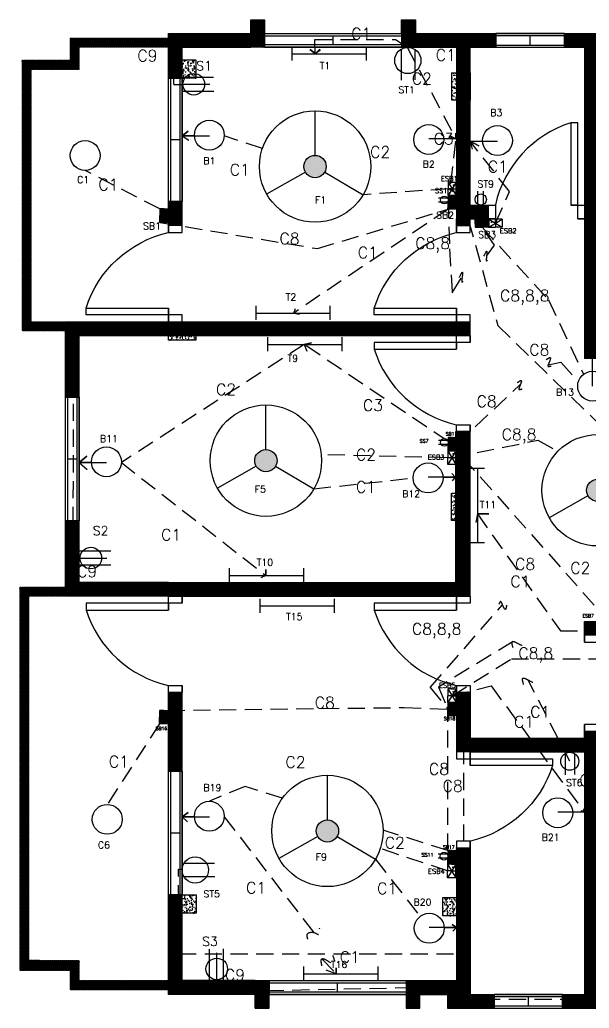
# Model space of a CAD drawing. Header units: inches. Extents: x -1595 to -839, y -1156 to -722.
# Drawn here: x -1595 to -1345.9, y -1153.8 to -721.8 of the extents above; entities that cross this region are included whole.
import ezdxf

# ---------------------------------------------------------------- set-up
doc = ezdxf.new("R2010")
doc.units = ezdxf.units.IN
doc.header["$LTSCALE"] = 30
doc.header["$MEASUREMENT"] = 0
doc.linetypes.add('HIDDEN', pattern=[0.375, 0.25, -0.125])
for name, color, linetype in [('conduit', 5, 'HIDDEN'), ('conduit text', 5, 'HIDDEN'), ('Door', 220, 'Continuous'), ('Emergency Conduit', 1, 'HIDDEN'), ('Emergency text', 30, 'Continuous'), ('Fixture Texts', 254, 'Continuous'), ('Fixtures', 250, 'Continuous'), ('Hatch', 100, 'Continuous'), ('pillar', 7, 'Continuous'), ('Window', 20, 'Continuous')]:
    doc.layers.add(name, color=color, linetype=linetype)
doc.styles.get("Standard").update_dxf_attribs({"font": 'simplex.shx', "height": 10})

# ---------------------------------------------------------------- blocks, each defined once
blk = doc.blocks.new('Door')
at = {"layer": 'Door'}
for p, q in [((0, 0), (-3, 0)), ((-3, 0), (-3, -36)), ((0, -36), (0, 0)), ((-39, -39), (-39, -36)), ((-39, -36), (-36, -36)), ((-36, -36), (-36, -42)), ((-3, -36), (0, -36)), ((0, -36), (-3, -36)), ((0, -36), (3, -36)), ((0, -42), (0, -36)), ((3, -36), (3, -42)), ((-39, -42), (-39, -39)), ((-36, -42), (-39, -42)), ((3, -42), (0, -42))]:
    blk.add_line(p, q, dxfattribs=at)
blk.add_arc((12.03, -46.93), 49.28, 107.7532, 167.0576, dxfattribs=at)
blk = doc.blocks.new('DOOR1')
at = {"layer": 'Door'}
blk.add_blockref('Door', (-1.5, 42), dxfattribs=at)
blk = doc.blocks.new('Window1')
at = {"layer": 'Window'}
for p, q in [((-3, 0), (-3, 60)), ((-3, 60), (3, 60)), ((-2, 0), (-2, 60)), ((2, 60), (2, 0)), ((3, 60), (3, 0)), ((-2, 30), (2, 30)), ((3, 0), (-3, 0))]:
    blk.add_line(p, q, dxfattribs=at)
blk = doc.blocks.new('Window2')
at = {"layer": 'Window'}
for p, q in [((-27, 6), (27, 6)), ((-27, 0), (-27, 6)), ((-27, 5), (27, 5)), ((0, 1), (0, 5)), ((27, 6), (27, 0)), ((27, 1), (-27, 1)), ((27, 0), (-27, 0))]:
    blk.add_line(p, q, dxfattribs=at)
blk = doc.blocks.new('window4')
at = {"layer": 'Window'}
for p, q in [((-3, 30), (-3, 0)), ((3, 30), (-3, 30)), ((-2, 30), (-2, 0)), ((2, 0), (2, 30)), ((3, 0), (3, 30)), ((-2, 15), (2, 15)), ((-3, 0), (3, 0))]:
    blk.add_line(p, q, dxfattribs=at)
blk = doc.blocks.new('Ceiling Fan')
h = blk.add_hatch(color=7)
edge = h.paths.add_edge_path()
edge.add_arc((15.66, 8.88), 3.6, 0, 360)
for p, q in [((15.66, 12.48), (15.66, 26.88)), ((12.53, 7.1), (0, 0)), ((18.76, 7.05), (31.19, -0.23))]:
    blk.add_line(p, q)
for radius in [18, 3.6]:
    blk.add_circle((15.66, 8.88), radius)
blk = doc.blocks.new('Tube Light')
for p, q in [((0, -2.96), (0, 3.14)), ((0, 0), (32.49, 0)), ((32.49, -2.96), (32.49, 3.14))]:
    blk.add_line(p, q)
blk = doc.blocks.new('Energy Bulb')
blk.add_line((-11.9, 0), (0, 0))
blk.add_circle((0, 0.27), 6.54)
blk = doc.blocks.new('3 Pin Socket')
for p, q in [((-6.98, 4.34), (12.09, 4.34)), ((-6.58, 0), (9.78, 0)), ((-7.11, -4.13), (12.22, -4.13))]:
    blk.add_line(p, q)
blk.add_circle((0, 0), 6.58)
blk = doc.blocks.new('2 Pin Socket')
for p, q in [((-4.89, 3.03), (8.47, 3.03)), ((-4.97, -2.89), (8.56, -2.89))]:
    blk.add_line(p, q)
blk.add_circle((0, 0), 5.75)
blk = doc.blocks.new('SDB')
h = blk.add_hatch()
h.set_pattern_fill('ANSI31', color=256, scale=9, style=0)
h.set_pattern_definition([(45, (175.4593, -47.7805), (-0.795495, 0.795495), [])])
h.paths.add_polyline_path([(0, 0), (26, 0), (26, 8), (26, 15.9), (13, 15.9), (0, 15.9), (0, 7.9)])
for p, q in [((0, 7.9), (0, 15.9)), ((0, 15.9), (13, 15.9)), ((0, 0), (0, 7.9)), ((0, 0), (26, 0)), ((26, 15.9), (13, 15.9)), ((26, 8), (26, 15.9)), ((26, 8), (26, 0))]:
    blk.add_line(p, q)
for p in [(20.5, 5.7), (26, 8), (26, 8), (26, 8)]:
    blk.add_point(p)
blk = doc.blocks.new('pillar')
for p, q in [((0, 12), (8, 12)), ((0, 0), (0, 12)), ((8, 12), (8, 0)), ((8, 0), (0, 0))]:
    blk.add_line(p, q)
blk = doc.blocks.new('p')
h = blk.add_hatch()
h.set_pattern_fill('AR-SAND', color=256)
h.set_pattern_definition([(37.5, (2791.8686, 736.0256), (-0.0629934, 1.9268238), [0, -1.52, 0, -1.7, 0, -1.625]), (7.5, (2791.8686, 736.0256), (1.7697767, 2.822146), [0, -0.82, 0, -1.37, 0, -0.525]), (327.5, (2790.6386, 736.0256), (3.1141419, 0.0056591), [0, -0.5, 0, -1.8, 0, -2.35]), (317.5, (2790.6386, 736.0256), (3.0061266, 0.8776756), [0, -0.25, 0, -1.18, 0, -1.35])])
h.paths.add_polyline_path([(0, 0), (8, 0), (8, 12), (0, 12)])
blk.add_blockref('pillar', (0, 0))
blk = doc.blocks.new('ESB')
for p, q in [((-0.01, 2.94), (-1.8, 2.94)), ((-1.8, 2.94), (-1.8, 0)), ((-0.01, 2.94), (1.8, 2.94)), ((1.8, -2.94), (1.8, 2.94)), ((-1.8, -2.94), (-1.8, 0)), ((0.01, -2.94), (-1.8, -2.94)), ((1.8, -2.94), (0.01, -2.94))]:
    blk.add_line(p, q)
for p in [(-0.01, 2.94), (-0.01, 2.94), (-0.01, 2.94), (0.52, 1.69)]:
    blk.add_point(p)
at = {"layer": 'Fixtures'}
for p, q in [((-1.8, 2.94), (1.8, -2.94)), ((1.8, 2.94), (-1.8, -2.94)), ((0, 0), (-1.8, 0)), ((0, 0), (1.8, 0))]:
    blk.add_line(p, q, dxfattribs=at)

msp = doc.modelspace()

# ---------------------------------------------------------------- hatches: boundary and pattern name
at = {"layer": 'Hatch'}
h = msp.add_hatch(dxfattribs=at)
h.set_pattern_fill('ANSI31', color=256)
h.paths.add_polyline_path([(-1397.97, -853.78), (-1403.97, -853.78), (-1523.97, -853.77), (-1529.97, -853.77), (-1574.97, -853.77), (-1574.97, -857.77), (-1574.97, -886.77), (-1568.97, -886.77), (-1568.97, -859.77), (-1403.97, -859.77), (-1403.97, -859.79), (-1397.97, -859.79), (-1397.97, -859.77)])
h.paths.add_polyline_path([(-1397.97, -901.79), (-1400.97, -901.79), (-1403.97, -901.79), (-1403.97, -967.77), (-1523.97, -967.77), (-1529.97, -967.77), (-1568.97, -967.77), (-1568.97, -940.77), (-1574.97, -940.77), (-1574.97, -969.77), (-1574.97, -973.77), (-1529.97, -973.77), (-1529.97, -973.77), (-1523.97, -973.77), (-1523.97, -973.77), (-1403.97, -973.77), (-1403.97, -973.78), (-1397.97, -973.78), (-1397.97, -973.77)])
h.paths.add_polyline_path([(-1574.97, -853.77), (-1589.97, -853.77), (-1589.97, -743.46), (-1568.97, -743.46), (-1568.97, -733.77), (-1529.97, -733.77), (-1529.97, -729.77), (-1568.97, -729.77), (-1572.97, -729.77), (-1572.97, -733.77), (-1572.97, -739.46), (-1593.2, -739.46), (-1593.97, -739.46), (-1593.97, -743.46), (-1593.97, -853.77), (-1593.97, -857.77), (-1589.97, -857.77), (-1574.97, -857.77)])
h.paths.add_polyline_path([(-1523.97, -1104.27), (-1529.97, -1104.27), (-1529.97, -1141.77), (-1529.97, -1145.77), (-1529.97, -1147.77), (-1491.97, -1147.77), (-1491.97, -1153.77), (-1485.97, -1153.77), (-1485.97, -1147.77), (-1485.97, -1141.77), (-1491.97, -1141.77), (-1523.97, -1141.77)])
h.paths.add_polyline_path([(-1523.97, -1015.77), (-1526.97, -1015.77), (-1529.97, -1015.77), (-1529.97, -1050.27), (-1523.97, -1050.27)])
h.paths.add_polyline_path([(-1590.97, -973.77), (-1574.97, -973.77), (-1574.97, -969.77), (-1594.97, -969.77), (-1594.97, -1132.84), (-1594.97, -1137.36), (-1572.94, -1137.36), (-1572.97, -1141.75), (-1572.99, -1145.77), (-1568.97, -1145.77), (-1529.97, -1145.77), (-1529.97, -1141.77), (-1568.97, -1141.77), (-1568.91, -1133.01), (-1590.97, -1132.87)])
h.paths.add_polyline_path([(-1274.97, -984.77), (-1280.97, -984.77), (-1341.97, -984.77), (-1347.97, -984.77), (-1347.97, -990.77), (-1341.97, -990.77), (-1280.97, -990.77), (-1280.97, -1147.77), (-1241.97, -1147.77), (-1231.75, -1147.77), (-1231.75, -1141.77), (-1241.97, -1141.77), (-1274.97, -1141.77), (-1274.97, -990.77)])
h.paths.add_polyline_path([(-1274.97, -924.77), (-1268.97, -924.77), (-1261.97, -924.68), (-1261.96, -921.68), (-1261.96, -918.68), (-1268.97, -918.77), (-1274.97, -918.77), (-1280.97, -918.77), (-1280.97, -924.77), (-1280.97, -984.77), (-1274.97, -984.77)])
h.paths.add_polyline_path([(-1152.97, -924.77), (-1152.97, -918.77), (-1158.97, -918.77), (-1164.97, -918.77), (-1171.98, -918.68), (-1171.98, -921.68), (-1171.97, -924.68), (-1164.97, -924.77), (-1158.97, -924.77), (-1158.97, -984.77), (-1152.97, -984.77)])
h.paths.add_polyline_path([(-1152.97, -990.77), (-1091.97, -990.77), (-1085.97, -990.77), (-1085.97, -984.77), (-1091.97, -984.77), (-1152.97, -984.77), (-1158.97, -984.77), (-1158.97, -990.77), (-1158.97, -1141.77), (-1191.97, -1141.77), (-1201.75, -1141.77), (-1201.75, -1147.77), (-1191.97, -1147.77), (-1152.97, -1147.77)])
h.paths.add_polyline_path([(-1091.97, -1147.77), (-1152.97, -1147.77), (-1152.97, -1151.77), (-1091.97, -1151.77)])
h.paths.add_polyline_path([(-1280.97, -1147.77), (-1341.97, -1147.77), (-1341.97, -1151.77), (-1280.97, -1151.77)])
h.paths.add_polyline_path([(-1085.97, -1041.77), (-1035.97, -1041.77), (-1035.97, -1041.77), (-1029.97, -1041.77), (-1029.97, -1035.77), (-1029.97, -1015.78), (-1032.97, -1015.78), (-1035.97, -1015.78), (-1035.97, -1035.77), (-1085.97, -1035.77), (-1085.97, -1032.77), (-1088.97, -1032.77), (-1091.97, -1032.77), (-1091.97, -1035.77), (-1091.97, -1133.77), (-1091.97, -1153.77), (-1076.38, -1153.77), (-1076.38, -1147.77), (-1085.97, -1147.77), (-1085.97, -1133.77)])
h.paths.add_polyline_path([(-1029.97, -1083.77), (-1032.97, -1083.77), (-1035.97, -1083.77), (-1035.97, -1147.77), (-1046.38, -1147.77), (-1046.38, -1153.77), (-1025.97, -1153.77), (-1025.97, -1147.77), (-1013.97, -1147.77), (-1013.97, -1153.77), (-1007.97, -1153.77), (-1007.97, -1141.77), (-1029.97, -1141.77)])
h.paths.add_polyline_path([(-903.97, -1141.77), (-903.97, -1104.27), (-909.97, -1104.27), (-909.97, -1141.77), (-941.97, -1141.77), (-947.97, -1141.77), (-947.97, -1141.77), (-947.97, -1147.77), (-947.97, -1153.77), (-941.97, -1153.77), (-941.97, -1147.77), (-903.97, -1147.77), (-903.97, -1145.77)])
h.paths.add_polyline_path([(-903.97, -1015.77), (-906.97, -1015.77), (-909.97, -1015.77), (-909.97, -1050.27), (-903.97, -1050.27)])
h.paths.add_polyline_path([(-838.97, -969.77), (-858.97, -969.77), (-858.97, -973.77), (-842.97, -973.77), (-842.97, -1132.87), (-865.02, -1133.01), (-864.97, -1141.77), (-903.97, -1141.77), (-903.97, -1145.77), (-864.97, -1145.77), (-860.94, -1145.77), (-860.97, -1141.75), (-861, -1137.36), (-838.97, -1137.36), (-838.97, -1132.84)])
h.paths.add_polyline_path([(-858.97, -969.77), (-858.97, -940.77), (-864.97, -940.77), (-864.97, -967.77), (-903.97, -967.77), (-909.97, -967.77), (-1029.97, -967.77), (-1029.97, -901.79), (-1032.97, -901.79), (-1035.97, -901.79), (-1035.97, -973.78), (-1029.97, -973.78), (-1029.97, -973.77), (-909.97, -973.77), (-903.97, -973.77), (-903.97, -973.77), (-858.97, -973.77)])
h.paths.add_polyline_path([(-858.97, -853.77), (-903.97, -853.77), (-909.97, -853.77), (-1029.97, -853.77), (-1029.97, -853.78), (-1035.97, -853.78), (-1035.97, -859.79), (-1029.97, -859.79), (-1029.97, -859.77), (-864.97, -859.77), (-864.97, -886.77), (-858.97, -886.77), (-858.97, -857.77)])
h.paths.add_polyline_path([(-839.97, -743.46), (-839.97, -739.46), (-840.74, -739.46), (-860.97, -739.46), (-860.97, -733.77), (-860.97, -729.77), (-864.97, -729.77), (-903.97, -729.77), (-903.97, -733.77), (-864.97, -733.77), (-864.97, -743.46), (-843.97, -743.46), (-843.97, -853.77), (-858.97, -853.77), (-858.97, -857.77), (-843.97, -857.77), (-839.97, -857.77), (-839.97, -853.77)])
h.paths.add_polyline_path([(-903.97, -729.77), (-903.97, -727.77), (-939.97, -727.77), (-939.97, -721.77), (-945.97, -721.77), (-945.97, -727.77), (-945.97, -733.77), (-939.97, -733.77), (-909.97, -733.77), (-909.97, -747.27), (-903.97, -747.27), (-903.97, -733.77)])
h.paths.add_polyline_path([(-1005.97, -727.77), (-1005.97, -721.77), (-1011.97, -721.77), (-1011.97, -727.77), (-1035.97, -727.77), (-1047.15, -727.77), (-1047.15, -733.77), (-1035.97, -733.77), (-1035.97, -802.77), (-1043.97, -802.77), (-1043.97, -805.77), (-1043.97, -808.77), (-1035.97, -808.77), (-1035.97, -811.78), (-1032.97, -811.78), (-1029.97, -811.78), (-1029.97, -808.77), (-1029.97, -733.77), (-1011.97, -733.77), (-1005.97, -733.77)])
h.paths.add_polyline_path([(-1091.97, -727.77), (-1106.97, -727.77), (-1106.97, -721.77), (-1112.97, -721.77), (-1112.97, -727.77), (-1112.97, -733.77), (-1091.97, -733.77)])
h.paths.add_polyline_path([(-1085.97, -733.77), (-1077.15, -733.77), (-1077.15, -727.77), (-1091.97, -727.77), (-1091.97, -733.77), (-1091.97, -808.77), (-1091.97, -869.77), (-1085.97, -869.77), (-1085.97, -808.77), (-1085.97, -802.77)])
h.paths.add_polyline_path([(-1187.97, -727.78), (-1187.97, -721.77), (-1193.97, -721.77), (-1193.97, -727.77), (-1213.97, -727.77), (-1213.97, -733.77), (-1187.97, -733.77)])
h.paths.add_polyline_path([(-1219.97, -727.77), (-1239.97, -727.77), (-1239.97, -721.77), (-1245.97, -721.77), (-1245.97, -733.77), (-1219.97, -733.77)])
h.paths.add_polyline_path([(-1213.97, -733.77), (-1213.97, -727.77), (-1219.97, -727.77), (-1219.97, -733.77), (-1219.97, -918.77), (-1219.96, -918.77), (-1219.97, -924.77), (-1213.97, -924.77), (-1213.98, -918.77), (-1213.97, -918.77)])
h.paths.add_polyline_path([(-1320.97, -727.78), (-1320.97, -727.77), (-1320.97, -721.77), (-1326.97, -721.77), (-1326.97, -727.77), (-1341.97, -727.77), (-1341.97, -733.77), (-1320.97, -733.77)])
h.paths.add_polyline_path([(-1341.97, -733.77), (-1341.97, -727.77), (-1356.79, -727.77), (-1356.79, -733.77), (-1347.97, -733.77), (-1347.97, -802.77), (-1347.97, -808.77), (-1347.97, -869.77), (-1341.97, -869.77), (-1341.97, -808.77)])
h.paths.add_polyline_path([(-1274.97, -863.77), (-1292.97, -863.77), (-1292.97, -869.87), (-1280.97, -869.77), (-1274.97, -869.72)])
h.paths.add_polyline_path([(-1140.97, -863.77), (-1158.97, -863.77), (-1158.97, -869.72), (-1152.97, -869.77), (-1140.97, -869.87)])
h.paths.add_polyline_path([(-1341.97, -1035.77), (-1341.97, -1032.77), (-1344.97, -1032.77), (-1347.97, -1032.77), (-1347.97, -1035.77), (-1397.97, -1035.77), (-1397.97, -1015.78), (-1400.97, -1015.78), (-1403.97, -1015.78), (-1403.97, -1035.77), (-1403.97, -1041.77), (-1397.97, -1041.77), (-1397.97, -1041.77), (-1347.97, -1041.77), (-1347.97, -1133.77), (-1347.97, -1147.77), (-1357.55, -1147.77), (-1357.55, -1153.77), (-1341.97, -1153.77), (-1341.97, -1133.77)])
h.paths.add_polyline_path([(-1387.55, -1147.77), (-1397.97, -1147.77), (-1397.97, -1083.77), (-1400.97, -1083.77), (-1403.97, -1083.77), (-1403.97, -1141.77), (-1425.97, -1141.77), (-1425.97, -1147.77), (-1425.97, -1153.77), (-1419.97, -1153.77), (-1419.97, -1147.77), (-1407.97, -1147.77), (-1407.97, -1153.77), (-1387.55, -1153.77)])
h.paths.add_polyline_path([(-1214.97, -970.27), (-1218.97, -970.27), (-1218.97, -1096.27), (-1214.97, -1096.27)])
h.paths.add_polyline_path([(-1133.97, -1108.77), (-1133.97, -1105.77), (-1152.97, -1105.77), (-1152.97, -1111.77), (-1133.97, -1111.77)], flags=17)
h.paths.add_polyline_path([(-1280.97, -1105.77), (-1299.97, -1105.77), (-1299.97, -1108.77), (-1299.97, -1111.77), (-1280.97, -1111.77)], flags=17)
h.paths.add_polyline_path([(-1487.97, -727.77), (-1487.97, -721.77), (-1493.97, -721.77), (-1493.97, -727.77), (-1529.97, -727.77), (-1529.97, -729.77), (-1529.97, -733.77), (-1529.97, -747.27), (-1523.97, -747.27), (-1523.97, -733.77), (-1493.97, -733.77), (-1487.97, -733.77)])
h.paths.add_polyline_path([(-1241.47, -1125.05), (-1187.43, -1125.05), (-1187.43, -1110.05), (-1241.47, -1110.05)], flags=9)
h.paths.add_polyline_path([(-1154.2, -1137.73), (-1096.82, -1137.73), (-1096.82, -1122.73), (-1154.2, -1122.73)], flags=24)
h.paths.add_polyline_path([(-1337.37, -1137.73), (-1279.99, -1137.73), (-1279.99, -1122.73), (-1337.37, -1122.73)], flags=25)
h.paths.add_polyline_path([(-866.33, -1077.95), (-866.33, -1047.71), (-881.33, -1047.71), (-881.33, -1077.95)], flags=25)
h.paths.add_polyline_path([(-867.77, -806.66), (-867.77, -776.42), (-882.77, -776.42), (-882.77, -806.66)], flags=25)
h.paths.add_polyline_path([(-1553.63, -1077.95), (-1553.63, -1047.71), (-1568.63, -1047.71), (-1568.63, -1077.95)], flags=25)
h.paths.add_polyline_path([(-1553.63, -806.66), (-1553.63, -776.42), (-1568.63, -776.42), (-1568.63, -806.66)], flags=25)
h.paths.add_polyline_path([(-994.06, -1066.05), (-947.16, -1066.05), (-947.16, -1051.05), (-994.06, -1051.05)], flags=9)
h.paths.add_polyline_path([(-960.85, -918.84), (-930.14, -918.84), (-930.14, -903.84), (-960.85, -903.84)], flags=25)
h.paths.add_polyline_path([(-985, -795.34), (-954.29, -795.34), (-954.29, -780.34), (-985, -780.34)], flags=9)
h.paths.add_polyline_path([(-1121.13, -932.92), (-1070.41, -932.92), (-1070.41, -917.92), (-1121.13, -917.92)], flags=9)
h.paths.add_polyline_path([(-1086.89, -1114.99), (-1035.23, -1114.99), (-1035.23, -1099.99), (-1086.89, -1099.99)], flags=24)
h.paths.add_polyline_path([(-1151.27, -1063.67), (-1094.05, -1063.67), (-1094.05, -1050.17), (-1151.27, -1050.17)], flags=25)
h.paths.add_polyline_path([(-1086.87, -759.13), (-1035.2, -759.13), (-1035.2, -744.13), (-1086.87, -744.13)], flags=9)
h.paths.add_polyline_path([(-1340.25, -1063.67), (-1283.03, -1063.67), (-1283.03, -1050.17), (-1340.25, -1050.17)], flags=25)
h.paths.add_polyline_path([(-1365.64, -932.92), (-1314.92, -932.92), (-1314.92, -917.92), (-1365.64, -917.92)], flags=9)
h.paths.add_polyline_path([(-1488.06, -1066.05), (-1441.15, -1066.05), (-1441.15, -1051.05), (-1488.06, -1051.05)], flags=9)
h.paths.add_polyline_path([(-1503.99, -918.84), (-1473.28, -918.84), (-1473.28, -903.84), (-1503.99, -903.84)], flags=25)
h.paths.add_polyline_path([(-1478.82, -795.34), (-1448.11, -795.34), (-1448.11, -780.34), (-1478.82, -780.34)], flags=9)
h.paths.add_polyline_path([(-1398.85, -759.13), (-1347.18, -759.13), (-1347.18, -744.13), (-1398.85, -744.13)], flags=9)
h.paths.add_polyline_path([(-1398.62, -1114.99), (-1346.95, -1114.99), (-1346.95, -1099.99), (-1398.62, -1099.99)], flags=24)
h = msp.add_hatch(dxfattribs=at)
h.set_pattern_fill('ANSI31', color=256)
h.paths.add_polyline_path([(-1386.79, -727.77), (-1403.97, -727.77), (-1421.97, -727.77), (-1421.97, -721.77), (-1427.97, -721.77), (-1427.97, -727.77), (-1427.97, -733.77), (-1421.97, -733.77), (-1403.97, -733.77), (-1403.97, -808.77), (-1403.97, -811.78), (-1400.97, -811.78), (-1397.97, -811.78), (-1397.97, -808.77), (-1389.97, -808.77), (-1389.97, -805.77), (-1389.97, -802.77), (-1397.97, -802.77), (-1397.97, -733.77), (-1386.79, -733.77)])
h = msp.add_hatch(dxfattribs=at)
h.set_pattern_fill('ANSI31', color=256)
h.paths.add_polyline_path([(-1523.97, -801.27), (-1529.97, -801.27), (-1529.97, -811.77), (-1526.97, -811.77), (-1523.97, -811.77)])
h.paths.add_polyline_path([(-903.97, -801.27), (-909.97, -801.27), (-909.97, -811.77), (-906.97, -811.77), (-903.97, -811.77)])

# ---------------------------------------------------------------- linework, layer by layer
for p, q in [((-1493.97, -727.77), (-1493.97, -721.77)), ((-1493.97, -721.77), (-1487.97, -721.77)), ((-1487.97, -721.77), (-1487.97, -727.77)), ((-1427.97, -727.77), (-1427.97, -721.77)), ((-1427.97, -721.77), (-1421.97, -721.77)), ((-1421.97, -721.77), (-1421.97, -727.77)), ((-1529.97, -727.77), (-1493.97, -727.77)), ((-1529.97, -729.77), (-1529.97, -727.77)), ((-1529.97, -729.77), (-1529.97, -733.77)), ((-1487.97, -727.77), (-1427.97, -727.77)), ((-1487.97, -727.77), (-1487.97, -733.77)), ((-1427.97, -727.77), (-1427.97, -733.77)), ((-1421.97, -727.77), (-1397.97, -727.77)), ((-1403.97, -727.77), (-1341.97, -727.77)), ((-1529.97, -814.77), (-1529.97, -733.77)), ((-1523.97, -733.77), (-1493.97, -733.77)), ((-1523.97, -814.77), (-1523.97, -733.77)), ((-1487.97, -733.77), (-1493.97, -733.77)), ((-1487.97, -733.77), (-1427.97, -733.77)), ((-1427.97, -733.77), (-1421.97, -733.77)), ((-1421.97, -733.77), (-1403.97, -733.77)), ((-1403.97, -733.77), (-1403.97, -808.77)), ((-1397.97, -802.77), (-1397.97, -733.77)), ((-1397.97, -733.77), (-1347.97, -733.77)), ((-1347.97, -733.77), (-1347.97, -802.77)), ((-1397.97, -802.77), (-1386.97, -802.77)), ((-1353.97, -802.77), (-1347.97, -802.77)), ((-1403.97, -814.78), (-1403.97, -808.77)), ((-1397.97, -808.77), (-1386.97, -808.77)), ((-1397.97, -814.78), (-1397.97, -808.77)), ((-1350.97, -808.77), (-1347.97, -808.77)), ((-1347.97, -808.77), (-1347.97, -869.77)), ((-1529.97, -853.77), (-1529.97, -847.77)), ((-1523.97, -853.77), (-1523.97, -850.77)), ((-1403.97, -853.77), (-1403.97, -847.78)), ((-1397.97, -853.77), (-1397.97, -850.78)), ((-1574.97, -853.77), (-1529.97, -853.77)), ((-1574.97, -853.77), (-1574.97, -857.77)), ((-1523.97, -853.77), (-1403.97, -853.77)), ((-1397.97, -859.77), (-1397.97, -853.77)), ((-1574.97, -969.77), (-1574.97, -857.77)), ((-1568.97, -967.77), (-1568.97, -859.77)), ((-1568.97, -859.77), (-1403.97, -859.77)), ((-1403.97, -865.79), (-1403.97, -859.77)), ((-1397.97, -862.79), (-1397.97, -859.77)), ((-1341.97, -869.77), (-1347.97, -869.77)), ((-1404.24, -968.77), (-1404.24, -901.77)), ((-1403.97, -900.77), (-1403.97, -898.79)), ((-1397.97, -900.77), (-1397.97, -898.79)), ((-1397.97, -973.77), (-1397.97, -900.77)), ((-1529.97, -967.77), (-1568.97, -967.77)), ((-1529.97, -967.77), (-1523.97, -967.77)), ((-1523.97, -967.77), (-1403.97, -967.77)), ((-1574.97, -969.77), (-1574.97, -973.77)), ((-1529.97, -973.77), (-1574.97, -973.77)), ((-1529.97, -979.77), (-1529.97, -973.77)), ((-1523.97, -973.77), (-1403.97, -973.77)), ((-1523.97, -976.77), (-1523.97, -973.77)), ((-1403.97, -973.77), (-1403.97, -979.78)), ((-1397.97, -973.77), (-1397.97, -976.78)), ((-1347.97, -990.77), (-1347.97, -984.77)), ((-1347.97, -984.77), (-1341.97, -984.77)), ((-1347.97, -993.77), (-1347.97, -990.77)), ((-1529.97, -1141.77), (-1529.97, -1012.77)), ((-1523.97, -1141.77), (-1523.97, -1012.77)), ((-1403.97, -1012.78), (-1403.97, -1035.77)), ((-1397.97, -1012.78), (-1397.97, -1035.77)), ((-1347.97, -1035.77), (-1347.97, -1029.77)), ((-1403.97, -1035.77), (-1403.97, -1044.77)), ((-1397.97, -1035.77), (-1347.97, -1035.77)), ((-1397.97, -1041.77), (-1347.97, -1041.77)), ((-1397.97, -1041.77), (-1397.97, -1047.77)), ((-1347.97, -1041.77), (-1347.97, -1133.77)), ((-1403.97, -1080.77), (-1403.97, -1141.77)), ((-1397.97, -1080.77), (-1397.97, -1147.77)), ((-1347.97, -1133.77), (-1347.97, -1147.77)), ((-1529.97, -1141.77), (-1529.97, -1145.77)), ((-1491.97, -1141.77), (-1523.97, -1141.77)), ((-1491.97, -1141.77), (-1485.97, -1141.77)), ((-1485.97, -1141.77), (-1485.97, -1147.77)), ((-1485.97, -1141.77), (-1425.97, -1141.77)), ((-1425.97, -1141.77), (-1425.97, -1153.77)), ((-1425.97, -1141.77), (-1403.97, -1141.77)), ((-1529.97, -1147.77), (-1529.97, -1145.77)), ((-1491.97, -1147.77), (-1529.97, -1147.77)), ((-1491.97, -1153.77), (-1491.97, -1147.77)), ((-1485.97, -1153.77), (-1485.97, -1147.77)), ((-1485.97, -1147.77), (-1425.97, -1147.77)), ((-1419.97, -1153.77), (-1419.97, -1147.77)), ((-1419.97, -1147.77), (-1407.97, -1147.77)), ((-1407.97, -1147.77), (-1407.97, -1153.77)), ((-1397.97, -1147.77), (-1347.97, -1147.77)), ((-1491.97, -1153.77), (-1485.97, -1153.77)), ((-1425.97, -1153.77), (-1419.97, -1153.77)), ((-1407.97, -1153.77), (-1341.97, -1153.77))]:
    msp.add_line(p, q)
at = {"layer": 'conduit'}
for p, q in [((-1571.45, -731.82), (-1571.6, -741.24)), ((-1527.34, -731.68), (-1571.45, -731.82)), ((-1527.58, -750.05), (-1527.34, -731.68)), ((-1465.82, -736.61), (-1465.92, -730.33)), ((-1465.92, -730.33), (-1430.65, -730.33)), ((-1430.65, -730.33), (-1425.55, -733.77)), ((-1425.55, -733.77), (-1404.2, -773.84)), ((-1591.51, -741.79), (-1591.92, -855.55)), ((-1571.6, -741.24), (-1591.51, -741.79)), ((-1527.58, -750.05), (-1523.59, -750.05)), ((-1404.2, -773.84), (-1406.92, -772.45)), ((-1406.92, -772.45), (-1404.2, -773.84)), ((-1404.2, -773.84), (-1404.2, -771.3)), ((-1407.78, -804.6), (-1404.2, -773.84)), ((-1533.74, -804.44), (-1566.37, -787.66)), ((-1407.68, -801), (-1406.97, -821.96)), ((-1393.27, -808.89), (-1393.36, -802.77)), ((-1407.68, -804.53), (-1475.16, -849.95)), ((-1464.76, -821.8), (-1407.56, -804.53)), ((-1533.74, -810.33), (-1464.76, -821.8)), ((-1387.32, -820.24), (-1392.8, -812.49)), ((-1392.8, -812.49), (-1363.74, -844.26)), ((-1390.82, -825.1), (-1387.32, -820.24)), ((-1406.97, -821.96), (-1405.92, -841.08)), ((-1405.92, -841.08), (-1401.53, -834.11)), ((-1363.74, -844.26), (-1348.44, -876.75)), ((-1475.16, -849.95), (-1474.36, -848.04)), ((-1475.16, -849.95), (-1472.66, -850.49)), ((-1472.66, -850.49), (-1475.16, -849.95)), ((-1591.92, -855.55), (-1571.61, -855.89)), ((-1571.61, -855.89), (-1571.71, -957.15)), ((-1470.57, -863.71), (-1550.53, -915.29)), ((-1470.57, -863.71), (-1467.45, -863.02)), ((-1467.45, -863.02), (-1470.57, -863.71)), ((-1407.63, -906.15), (-1470.57, -863.71)), ((-1470.57, -863.71), (-1469.49, -866.59)), ((-1363.89, -872.62), (-1358.38, -871.4)), ((-1358.38, -871.4), (-1350.65, -879.89)), ((-1403.97, -907.33), (-1376.13, -881.26)), ((-1568.97, -915.29), (-1565.68, -912.52)), ((-1565.68, -912.52), (-1568.97, -915.29)), ((-1563.6, -915.29), (-1568.97, -915.29)), ((-1568.97, -915.29), (-1565.43, -918.38)), ((-1550.53, -915.29), (-1487.37, -964.68)), ((-1394.83, -937.67), (-1395.5, -941.59)), ((-1394.83, -937.67), (-1358.54, -988.88)), ((-1394.83, -937.67), (-1389.81, -937.67)), ((-1389.81, -937.67), (-1394.83, -937.67)), ((-1394.83, -937.67), (-1394.83, -940.37)), ((-1571.71, -957.15), (-1568.59, -957.07)), ((-1568.59, -957.07), (-1571.71, -957.15)), ((-1571.71, -957.15), (-1571.42, -971.18)), ((-1487.37, -964.68), (-1487.37, -962.07)), ((-1487.37, -962.07), (-1487.37, -964.68)), ((-1487.37, -964.68), (-1489.53, -965.75)), ((-1593.13, -971.18), (-1593.69, -1135.05)), ((-1571.42, -971.18), (-1593.13, -971.18)), ((-1415.54, -1013.58), (-1383.94, -977.6)), ((-1358.54, -988.88), (-1338.82, -988.88)), ((-1379.24, -993.5), (-1411.79, -1013.44)), ((-1354.45, -1045.89), (-1372.6, -1010.38)), ((-1415.54, -1013.58), (-1407.76, -1023.1)), ((-1411.79, -1013.44), (-1407.76, -1023.1)), ((-1530.29, -1023.63), (-1426.87, -1022.4)), ((-1426.87, -1022.4), (-1407.76, -1023.1)), ((-1407.83, -1084.92), (-1407.76, -1023.1)), ((-1533.9, -1029.52), (-1556.7, -1064.73)), ((-1496.45, -1056.86), (-1512.06, -1063.37)), ((-1480.11, -1062.03), (-1496.45, -1056.86)), ((-1523.97, -1070.19), (-1521.35, -1068.3)), ((-1521.35, -1068.3), (-1523.97, -1070.19)), ((-1518.6, -1070.19), (-1523.97, -1070.19)), ((-1523.97, -1070.19), (-1521.66, -1072.43)), ((-1505.53, -1070.19), (-1466.45, -1120.71)), ((-1407.83, -1084.92), (-1436.08, -1075.98)), ((-1593.69, -1135.05), (-1570.83, -1135.03)), ((-1570.83, -1135.03), (-1570.83, -1143.87)), ((-1462.83, -1132.24), (-1456.67, -1138.79)), ((-1456.67, -1138.79), (-1456.67, -1136.23)), ((-1456.67, -1136.23), (-1456.67, -1138.79)), ((-1456.67, -1138.79), (-1460.94, -1137.27)), ((-1570.83, -1143.87), (-1528.89, -1143.65)), ((-1528.89, -1143.65), (-1528.89, -1146.47)), ((-1509.53, -1145.71), (-1509.53, -1141.34)), ((-1509.53, -1146.57), (-1403.58, -1144.39)), ((-1403.58, -1144.39), (-1403.58, -1149.87)), ((-1528.89, -1146.47), (-1509.53, -1146.57)), ((-1509.53, -1146.57), (-1509.53, -1145.71)), ((-1403.58, -1149.87), (-1345.8, -1149.81))]:
    msp.add_line(p, q, dxfattribs=at)
for points in [[(-1392.02, -825.1), (-1390.71, -822.9), (-1390.9, -827.16), (-1389.26, -824.69)], [(-1402.71, -834.36), (-1401.41, -832.16), (-1401.6, -836.42), (-1399.95, -833.94)], [(-1364.7, -870.4), (-1362.99, -869.44), (-1363.43, -871.48), (-1363.96, -873.23), (-1361.52, -872.62)], [(-1377.4, -880.43), (-1375.7, -879.47), (-1376.14, -881.52), (-1376.66, -883.26), (-1374.23, -882.65)], [(-1382.08, -977.61), (-1382.62, -979.49), (-1383.74, -977.73), (-1384.59, -976.12), (-1385.9, -978.26)], [(-1379.24, -996.22), (-1379.53, -993.57), (-1377.2, -994.34), (-1374.61, -995.28), (-1375.32, -992.57)], [(-1374.64, -1012.26), (-1374.93, -1009.61), (-1372.6, -1010.38), (-1370.01, -1011.32), (-1370.72, -1008.61)], [(-1469.01, -1123.58), (-1469.21, -1121.49), (-1466.45, -1120.71), (-1463.53, -1121.9), (-1463.89, -1118.78)], [(-1462.83, -1135.29), (-1462.83, -1132.24), (-1460.42, -1133.04), (-1457.21, -1134.88), (-1458.01, -1130.79)]]:
    msp.add_spline(points, degree=3, dxfattribs=at)
at = {"layer": 'conduit text'}
for p, q in [((-1465.82, -736.61), (-1468.14, -734.91)), ((-1465.67, -736.61), (-1468.01, -734.7)), ((-1468.01, -734.7), (-1465.67, -736.38)), ((-1465.65, -736.61), (-1467.98, -734.7)), ((-1467.98, -734.7), (-1465.65, -736.38)), ((-1465.82, -736.61), (-1463.7, -734.64)), ((-1463.7, -734.64), (-1465.82, -736.61)), ((-1465.67, -736.38), (-1463.46, -734.97)), ((-1465.65, -736.38), (-1463.44, -734.97))]:
    msp.add_line(p, q, dxfattribs=at)
at = {"layer": 'Emergency Conduit'}
for p, q in [((-1400.62, -730.52), (-1425.55, -730.36)), ((-1425.55, -730.36), (-1425.55, -733.77)), ((-1402.49, -794.22), (-1402.62, -730.89)), ((-1523.97, -772.47), (-1521.37, -770.51)), ((-1521.37, -770.51), (-1523.97, -772.47)), ((-1518.6, -772.47), (-1523.97, -772.47)), ((-1523.97, -772.47), (-1521.01, -774.46)), ((-1488.88, -778.11), (-1505.53, -772.47)), ((-1380.8, -796.89), (-1397.97, -774.84)), ((-1397.97, -774.84), (-1394.28, -776.81)), ((-1394.28, -776.81), (-1397.97, -774.84)), ((-1397.97, -774.84), (-1397.11, -778.26)), ((-1404.07, -793.9), (-1400.49, -793.85)), ((-1407.68, -795.7), (-1444.82, -798.24)), ((-1407.68, -795.7), (-1401.72, -798.65)), ((-1401.72, -798.65), (-1385.9, -855.45)), ((-1386.92, -810.69), (-1380.8, -796.89)), ((-1386.97, -804.27), (-1386.92, -808.89)), ((-1385.9, -855.45), (-1335.99, -903.92)), ((-1406.01, -913.2), (-1368.38, -905.53)), ((-1368.38, -905.53), (-1359.63, -910.4)), ((-1407.82, -913.2), (-1463.13, -911.9)), ((-1406.01, -913.2), (-1401.04, -913.2)), ((-1401.04, -913.2), (-1340.62, -981.16)), ((-1404.49, -921.77), (-1406.06, -920.16)), ((-1406.06, -920.16), (-1404.49, -921.77)), ((-1466.34, -926.81), (-1422.94, -922.04)), ((-1409.86, -921.77), (-1404.49, -921.77)), ((-1404.49, -921.77), (-1405.88, -923.35)), ((-1405.96, -1017.22), (-1379.95, -1001.16)), ((-1379.95, -1001.16), (-1314.23, -1001.16)), ((-1405.96, -1017.22), (-1388.87, -1012.97)), ((-1388.87, -1012.97), (-1347.97, -1068.13)), ((-1405.96, -1017.22), (-1400.84, -1017.22)), ((-1400.84, -1017.22), (-1400.94, -1093.84)), ((-1347.97, -1068.13), (-1348.25, -1066.69)), ((-1348.25, -1066.69), (-1347.97, -1068.13)), ((-1347.97, -1068.13), (-1349.46, -1067.49)), ((-1407.86, -1093.84), (-1437.32, -1084.03)), ((-1439.42, -1088.66), (-1419.91, -1113.73)), ((-1525.28, -1130), (-1525.55, -1093.12)), ((-1525.55, -1093.12), (-1523.97, -1093.12)), ((-1406.05, -1093.84), (-1400.94, -1093.84)), ((-1404.25, -1095.48), (-1400.92, -1095.43)), ((-1403.06, -1129.85), (-1402.58, -1095.27)), ((-1409.35, -1118.62), (-1403.98, -1118.62)), ((-1403.98, -1118.62), (-1405.9, -1117.26)), ((-1405.9, -1117.26), (-1403.98, -1118.62)), ((-1403.98, -1118.62), (-1405.54, -1120.18)), ((-1525.28, -1130), (-1401.41, -1130)), ((-1403.58, -1144.39), (-1403.58, -1144.39))]:
    msp.add_line(p, q, dxfattribs=at)
at = {"layer": 'Fixtures'}
for centre in [(-1566.37, -781.11), (-1556.7, -1071.27)]:
    msp.add_circle(centre, 6.54, dxfattribs=at)

# ---------------------------------------------------------------- block references
at = {"layer": 'Door'}
msp.add_blockref('DOOR1', (-1349.47, -808.77), dxfattribs=at)
at = {"layer": 'Door', "xscale": -1}
for p, rotation in [((-1523.97, -852.27), 90), ((-1397.97, -852.28), 90), ((-1347.97, -992.27), 270), ((-1403.97, -1043.27), 270)]:
    msp.add_blockref('DOOR1', p, dxfattribs=dict(at, rotation=rotation))
at = {"layer": 'Door', "rotation": 89.99999999999999}
for p in [(-1397.97, -861.29), (-1523.97, -975.27), (-1397.97, -975.28)]:
    msp.add_blockref('DOOR1', p, dxfattribs=at)
at = {"layer": 'Fixtures'}
for name, p in [('Tube Light', (-1475.77, -736.61)), ('Energy Bulb', (-1512.06, -772.47)), ('Energy Bulb', (-1386.06, -774.84)), ('ESB', (-1405.88, -795.7)), ('Tube Light', (-1491.64, -849.95)), ('Tube Light', (-1486.41, -863.71)), ('Energy Bulb', (-1557.06, -915.29)), ('ESB', (-1406.01, -913.2)), ('Tube Light', (-1503.28, -964.68)), ('Tube Light', (-1489.83, -977.99)), ('ESB', (-1405.96, -1017.22)), ('Energy Bulb', (-1512.06, -1070.19)), ('2 Pin Socket', (-1518.21, -1093.41)), ('ESB', (-1406.05, -1093.84)), ('Tube Light', (-1470.78, -1138.79))]:
    msp.add_blockref(name, p, dxfattribs=at)
for name, p, rotation in [('2 Pin Socket', (-1425.26, -739.57), 270), ('Energy Bulb', (-1416.11, -773.84), 180), ('ESB', (-1386.92, -810.69), 90), ('Energy Bulb', (-1344.71, -881.93), 270), ('Energy Bulb', (-1416.4, -921.77), 180), ('Tube Light', (-1394.83, -917.73), 270), ('Energy Bulb', (-1359.71, -1068.13), 180), ('Energy Bulb', (-1415.89, -1118.62), 180)]:
    msp.add_blockref(name, p, dxfattribs=dict(at, rotation=rotation))
for name, p, xscale, yscale, zscale in [('3 Pin Socket', (-1518.87, -749.97), 0.7176167698785321, 0.7176167698785321, 0.7176167698785321), ('Ceiling Fan', (-1487, -797.93), 1.35248337998712, 1.35248337998712, 1.35248337998712), ('Ceiling Fan', (-1508.51, -926.5), 1.352483379987007, 1.352483379987007, 1.352483379987007), ('Ceiling Fan', (-1363.43, -939.45), 1.352483379987007, 1.352483379987007, 1.352483379987007), ('3 Pin Socket', (-1563.87, -957.07), 0.7176167698785321, 0.7176167698785321, 0.7176167698785321), ('Ceiling Fan', (-1481.6, -1088.35), 1.352483379987007, 1.352483379987007, 1.352483379987007)]:
    msp.add_blockref(name, p, dxfattribs=dict(at, xscale=xscale, yscale=yscale, zscale=zscale))
for name, p, xscale, yscale, zscale, rotation in [('2 Pin Socket', (-1409.32, -800.55), 0.2955951964927408, 0.2955951964927408, 0.2955951964927408, 180), ('SDB', (-1404.07, -804.53), 0.2264338205980039, 0.2264338205980039, 0.2264338205980039, 90), ('2 Pin Socket', (-1393.36, -800.33), 0.424359554834723, 0.424359554834723, 0.424359554834723, 90), ('SDB', (-1530.14, -810.33), 0.2264338205980039, 0.2264338205980039, 0.2264338205980039, 90), ('SDB', (-1389.86, -808.89), 0.2264338205982313, 0.2264338205982313, 0.2264338205982313, 180), ('2 Pin Socket', (-1409.3, -906.5), 0.2955951964927408, 0.2955951964927408, 0.2955951964927408, 180), ('SDB', (-1404.03, -910.28), 0.2264338205980039, 0.2264338205980039, 0.2264338205980039, 90), ('SDB', (-1530.29, -1029.52), 0.2264338205980039, 0.2264338205980039, 0.2264338205980039, 90), ('SDB', (-1404.16, -1026.05), 0.2264338205980039, 0.2264338205980039, 0.2264338205980039, 90), ('2 Pin Socket', (-1354.45, -1045.89), 0.688029396445188, 0.688029396445188, 0.688029396445188, 270), ('2 Pin Socket', (-1409.44, -1087.38), 0.2955951964927408, 0.2955951964927408, 0.2955951964927408, 180), ('SDB', (-1404.23, -1090.81), 0.2264338205980039, 0.2264338205980039, 0.2264338205980039, 90), ('3 Pin Socket', (-1508.83, -1136.67), 0.7176167698785321, 0.7176167698785321, 0.7176167698785321, 90)]:
    msp.add_blockref(name, p, dxfattribs=dict(at, xscale=xscale, yscale=yscale, zscale=zscale, rotation=rotation))
at = {"layer": 'pillar', "rotation": 90}
for p in [(-1517.97, -747.27), (-1517.9, -861.76), (-1517.87, -1112.26), (-1398.01, -1113.47)]:
    msp.add_blockref('p', p, dxfattribs=at)
at = {"layer": 'pillar'}
for p in [(-1406.05, -756.93), (-1406.12, -940.7)]:
    msp.add_blockref('p', p, dxfattribs=at)
at = {"layer": 'Window', "rotation": 89.99999999999999}
for name, p in [('Window1', (-1427.97, -730.77)), ('window4', (-1356.79, -730.8)), ('Window2', (-1523.97, -774.27)), ('Window2', (-1568.97, -913.77)), ('Window2', (-1523.97, -1077.27)), ('Window1', (-1425.97, -1144.77)), ('window4', (-1357.55, -1150.84))]:
    msp.add_blockref(name, p, dxfattribs=at)

# ---------------------------------------------------------------- texts
at = {"layer": 'conduit text', "char_height": 5, "attachment_point": 3}
for s, insert in [('C1', (-1441.24, -725.33)), ('C1', (-1441.22, -725.33)), ('C9', (-1534.75, -734.96)), ('C2', (-1414.73, -745.01)), ('C2', (-1414.71, -745.01)), ('C3', (-1405.2, -771.29)), ('C3', (-1405.17, -771.29)), ('C1', (-1551.82, -791.33)), ('C1', (-1551.8, -791.33)), ('C8', (-1472.61, -814.89)), ('C8', (-1472.58, -814.89)), ('C8,8', (-1406.82, -816.96)), ('C8,8', (-1406.8, -816.96)), ('C1', (-1438.37, -821.01)), ('C1', (-1438.35, -821.01)), ('C8,8,8', (-1363.32, -839.83)), ('C8,8,8', (-1363.29, -839.83)), ('C2', (-1500.39, -880.85)), ('C2', (-1500.36, -880.85)), ('C3', (-1436.13, -887.75)), ('C3', (-1436.11, -887.75)), ('C8', (-1386.43, -886.04)), ('C8', (-1386.4, -886.04)), ('C1', (-1524.37, -944.4)), ('C1', (-1524.35, -944.4)), ('C9', (-1561.12, -960.4)), ('C1', (-1371.64, -964.78)), ('C1', (-1371.62, -964.78)), ('C8,8,8', (-1401.85, -985.52)), ('C8,8,8', (-1401.82, -985.52)), ('C8', (-1457.18, -1017.76)), ('C8', (-1457.16, -1017.76)), ('C1', (-1362.97, -1021.8)), ('C1', (-1362.94, -1021.8)), ('C1', (-1547.24, -1043.54)), ('C1', (-1547.22, -1043.54)), ('C2', (-1470, -1043.75)), ('C2', (-1469.97, -1043.75)), ('C8', (-1407.27, -1046.78)), ('C8', (-1407.24, -1046.78)), ('C1', (-1487.23, -1098.69)), ('C1', (-1487.2, -1098.69)), ('C9', (-1496.44, -1136.77))]:
    msp.add_mtext_dynamic_manual_height_columns(s, width=26.5798, gutter_width=50, heights=[0], dxfattribs=dict(at, insert=insert))
at = {"layer": 'Emergency text', "char_height": 5, "attachment_point": 3}
for s, insert in [('C1', (-1404.23, -734.69)), ('C2', (-1432.94, -777.07)), ('C1', (-1494.34, -784.82)), ('C1', (-1381.55, -783.5)), ('C8', (-1363.38, -863.52)), ('C8,8', (-1369, -900.53)), ('C2', (-1439.17, -909.37)), ('C1', (-1439.18, -923.5)), ('C8', (-1369.57, -957.15)), ('C2', (-1345.41, -958.89)), ('C8,8', (-1361.71, -996.16)), ('C1', (-1370.03, -1026.11)), ('C8', (-1401.28, -1054.19)), ('C1', (-1341.5, -1051.72)), ('C2', (-1426.57, -1079.02)), ('C1', (-1429.92, -1098.96)), ('C1', (-1446.24, -1129.03))]:
    msp.add_mtext_dynamic_manual_height_columns(s, width=24.5366, gutter_width=50, heights=[0], dxfattribs=dict(at, insert=insert))
at = {"layer": 'Fixture Texts', "char_height": 4, "attachment_point": 1}
for s, insert, width in [('S1', (-1517.8, -739.88), 15.8462), ('S2', (-1563.04, -943.11), 13.7817), ('S3', (-1515.24, -1122.63), 13.7817)]:
    msp.add_mtext(s, dxfattribs=dict(at, insert=insert, width=width))
at = {"layer": 'Fixture Texts', "attachment_point": 1}
for s, width, gutter_width, heights, insert, char_height in [('T1', 18.0745, 50, [11.16], (-1463.82, -740.37), 3), ('ST1', 18.0745, 50, [11.16], (-1429.41, -750.87), 3), ('B3', 18.0745, 50, [11.16], (-1389.23, -760.88), 3), ('B1', 18.0745, 50, [11.16], (-1514.67, -781.92), 3), ('B2', 18.0745, 50, [11.16], (-1418.76, -783.38), 3), ('C1', 18.0745, 50, [11.16], (-1569.88, -790.14), 3), ('ESB1', 12.8419, 35.52, [7.93], (-1410.76, -790.16), 2.131), ('ST9', 18.0745, 50, [11.16], (-1394.78, -792.09), 3), ('F1', 18.0745, 50, [11.16], (-1465.82, -799.07), 3), ('SS1', 12.8419, 35.52, [7.93], (-1413.42, -795.44), 2.131), ('SB2', 18.0745, 50, [11.16], (-1412.88, -805.67), 3), ('SB1', 18.0745, 50, [11.16], (-1541.04, -810.38), 3), ('SB3', 18.0745, 50, [11.16], (-1394.5, -814.24), 3), ('ESB2', 12.8419, 35.52, [7.93], (-1385.03, -812.97), 2.131), ('T2', 18.0745, 50, [11.16], (-1478.68, -841.43), 3), ('T9', 18.0745, 50, [11.16], (-1477.9, -868.26), 3), ('B13', 18.0745, 50, [11.16], (-1360.42, -883.05), 3), ('SB11', 8.7327, 24.16, [5.39], (-1408.68, -902.04), 1.449), ('B11', 18.0745, 50, [11.16], (-1559.89, -903.35), 3), ('SS7', 9.2096, 25.48, [5.68], (-1420.13, -905.14), 1.529), ('ESB3', 12.8419, 35.52, [7.93], (-1416.53, -911.9), 2.131), ('F5', 18.0745, 50, [11.16], (-1492.19, -925.46), 3), ('B12', 18.0745, 50, [11.16], (-1427.74, -927.49), 3), ('T11', 18.0745, 50, [11.16], (-1393.83, -932.26), 3), ('T10', 18.0745, 50, [11.16], (-1491.36, -957.47), 3), ('T15', 18.0745, 50, [11.16], (-1478.54, -981.19), 3), ('ESB7', 8.7327, 24.16, [5.39], (-1348.89, -981.57), 1.449), ('ESB5', 12.8419, 35.52, [7.93], (-1411.64, -1011.65), 2.131), ('SB18', 8.7327, 24.16, [5.39], (-1409.52, -1026.48), 1.449), ('SB16', 8.7327, 24.16, [5.39], (-1535.54, -1030.82), 1.449), ('ST6', 18.0745, 50, [11.16], (-1356.06, -1053.73), 3), ('B19', 18.0745, 50, [11.16], (-1514.64, -1055.89), 3), ('B21', 18.0745, 50, [11.16], (-1366.73, -1077.67), 3), ('C6', 18.0745, 50, [11.16], (-1560.79, -1081.03), 3), ('SB17', 8.7327, 24.16, [5.39], (-1409.81, -1082.7), 1.449), ('F9', 18.0745, 50, [11.16], (-1465.53, -1086.23), 3), ('SS11', 9.2096, 25.48, [5.68], (-1419.3, -1086), 1.529), ('ESB4', 12.8419, 35.52, [7.93], (-1416.42, -1092.91), 2.131), ('ST5', 18.0745, 50, [11.16], (-1514.62, -1102.35), 3), ('B20', 18.0745, 50, [11.16], (-1422.75, -1105.96), 3), ('T16', 18.0745, 50, [11.16], (-1458.96, -1133.23), 3)]:
    msp.add_mtext_dynamic_manual_height_columns(s, width=width, gutter_width=gutter_width, heights=heights, dxfattribs=dict(at, insert=insert, char_height=char_height))

doc.saveas('drawing.dxf')
